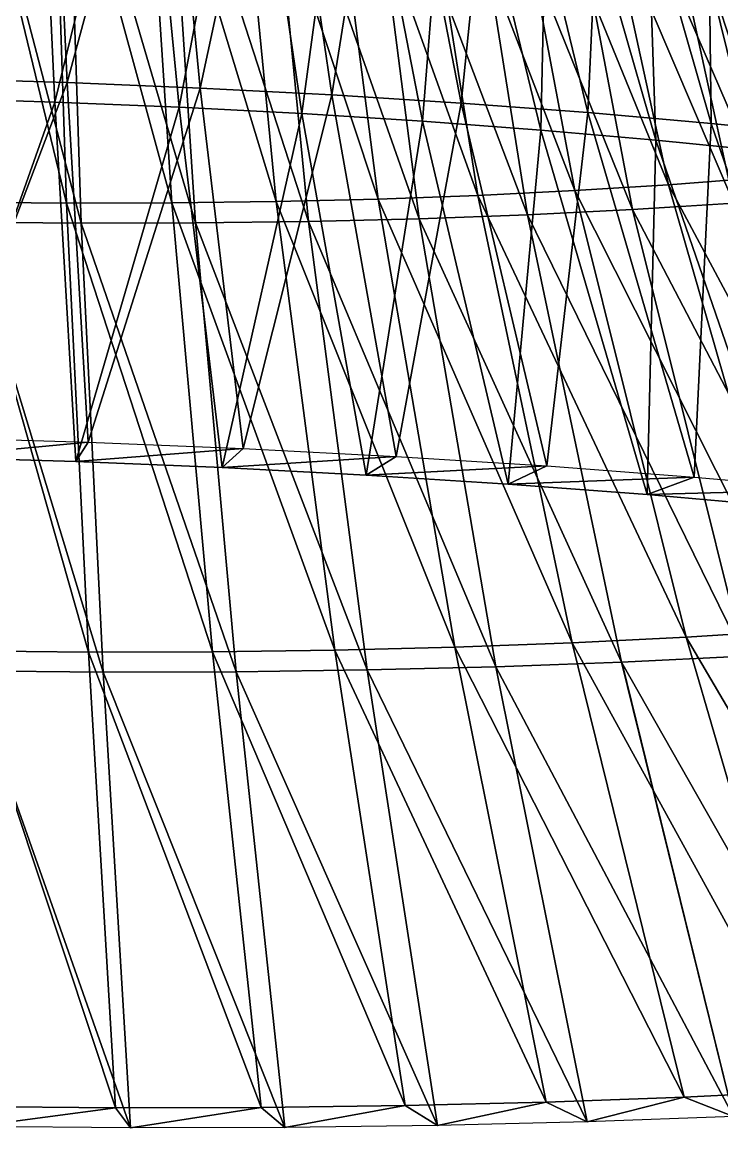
# Model space of a CAD drawing. Header units: metres. Extents: x -144 to 156, y -13 to 466.
# Drawn here: x 5.7 to 32.85, y -13.49 to 29.45 of the extents above; entities that cross this region are included whole.
import ezdxf

# ---------------------------------------------------------------- set-up
doc = ezdxf.new("R2010")
doc.units = ezdxf.units.M

msp = doc.modelspace()

# ---------------------------------------------------------------- linework, layer by layer
for points in [[(2.2366395, 27.25451, -1096.9119), (6.783655, 41.3276, -1083.8987), (2.3077977, 41.462242, -1084.1515), (2.3078976, 41.46234, -1084.1514)], [(7.4387026, 27.098022, -1096.618), (6.783655, 41.3276, -1083.8987), (2.2366395, 27.25451, -1096.9119), (2.2367394, 27.25461, -1096.9117)], [(7.4387026, 27.098022, -1096.618), (11.229741, 41.145622, -1083.3379), (6.783655, 41.3276, -1083.8987), (6.7837553, 41.327698, -1083.8986)], [(12.606166, 26.88652, -1095.9662), (11.229741, 41.145622, -1083.3379), (7.4387026, 27.098022, -1096.618), (7.4388027, 27.098122, -1096.6179)], [(12.606166, 26.88652, -1095.9662), (15.624401, 40.9172, -1082.4717), (11.229741, 41.145622, -1083.3379), (11.229841, 41.14572, -1083.3378)], [(17.713856, 26.621035, -1094.9595), (15.624401, 40.9172, -1082.4717), (12.606166, 26.88652, -1095.9662), (12.606266, 26.88662, -1095.9661)], [(17.713856, 26.621035, -1094.9595), (19.946215, 40.64344, -1081.3044), (15.624401, 40.9172, -1082.4717), (15.624501, 40.917297, -1082.4716)], [(2.1094203, 26.488022, -1091.9727), (6.308154, 40.571587, -1078.9791), (2.1805785, 40.69575, -1079.2123), (2.1806784, 40.69585, -1079.2122)], [(6.9632015, 26.342009, -1091.6985), (6.308154, 40.571587, -1078.9791), (2.1094203, 26.488022, -1091.9727), (2.1095202, 26.488121, -1091.9725)], [(6.9632015, 26.342009, -1091.6985), (10.408274, 40.40377, -1078.4619), (6.308154, 40.571587, -1078.9791), (6.3082542, 40.571686, -1078.979)], [(11.784696, 26.144669, -1091.0902), (10.408274, 40.40377, -1078.4619), (6.9632015, 26.342009, -1091.6985), (6.9633017, 26.342108, -1091.6984)], [(11.784696, 26.144669, -1091.0902), (14.460968, 40.193123, -1077.6632), (10.408274, 40.40377, -1078.4619), (10.408374, 40.40387, -1078.4618)], [(22.736881, 26.302858, -1093.6029), (19.946215, 40.64344, -1081.3044), (17.713856, 26.621035, -1094.9595), (17.713955, 26.621134, -1094.9594)], [(22.736881, 26.302858, -1093.6029), (24.174124, 40.325684, -1079.8419), (19.946215, 40.64344, -1081.3044), (19.946314, 40.64354, -1081.3043)], [(37.586258, 23.712997, -974.9998), (30.110159, 40.30635, -976.52673), (32.988304, 40.574825, -978.6441), (32.988403, 40.574924, -978.644)], [(16.550423, 25.896957, -1090.151), (14.460968, 40.193123, -1077.6632), (11.784696, 26.144669, -1091.0902), (11.784796, 26.144768, -1091.0901)], [(16.550423, 25.896957, -1090.151), (18.446486, 39.940662, -1076.5868), (14.460968, 40.193123, -1077.6632), (14.461068, 40.193222, -1077.6631)], [(21.237152, 25.600082, -1088.8853), (18.446486, 39.940662, -1076.5868), (16.550423, 25.896957, -1090.151), (16.550522, 25.897057, -1090.1509)], [(21.237152, 25.600082, -1088.8853), (22.34541, 39.64763, -1075.238), (18.446486, 39.940662, -1076.5868), (18.446585, 39.94076, -1076.5867)], [(27.650764, 25.933544, -1091.9031), (24.174124, 40.325684, -1079.8419), (22.736881, 26.302858, -1093.6029), (22.73698, 26.302958, -1093.6028)], [(30.778114, 23.13319, -970.3462), (23.943266, 39.87448, -972.9107), (27.090233, 40.07252, -974.6125), (27.090332, 40.07262, -974.61237)], [(27.650764, 25.933544, -1091.9031), (28.28755, 39.96547, -1078.0911), (24.174124, 40.325684, -1079.8419), (24.174223, 40.325783, -1079.8418)], [(34.264015, 23.403097, -972.5558), (27.090233, 40.07252, -974.6125), (30.110159, 40.30635, -976.52673), (30.110258, 40.30645, -976.5266)], [(30.778114, 23.13319, -970.3462), (27.090233, 40.07252, -974.6125), (34.264015, 23.403097, -972.5558), (34.264114, 23.403196, -972.55566)], [(32.43159, 25.514885, -1089.8682), (28.28755, 39.96547, -1078.0911), (27.650764, 25.933544, -1091.9031), (27.650864, 25.933643, -1091.903)], [(32.43159, 25.514885, -1089.8682), (32.26643, 39.56456, -1076.0605), (28.28755, 39.96547, -1078.0911), (28.28765, 39.96557, -1078.091)], [(34.264015, 23.403097, -972.5558), (30.110159, 40.30635, -976.52673), (37.586258, 23.712997, -974.9998), (37.586357, 23.713097, -974.9997)], [(15.547863, 22.47673, -964.04926), (10.399009, 39.456757, -968.3772), (13.895881, 39.503815, -969.1573), (13.895981, 39.503914, -969.15717)], [(19.511835, 22.575558, -965.22565), (13.895881, 39.503815, -969.1573), (17.32997, 39.58943, -970.17645), (17.330069, 39.58953, -970.17633)], [(15.547863, 22.47673, -964.04926), (13.895881, 39.503815, -969.1573), (19.511835, 22.575558, -965.22565), (19.511934, 22.575657, -965.2255)], [(23.384024, 22.71841, -966.6722), (17.32997, 39.58943, -970.17645), (20.684546, 39.71319, -971.4296), (20.684645, 39.713287, -971.4295)], [(19.511835, 22.575558, -965.22565), (17.32997, 39.58943, -970.17645), (23.384024, 22.71841, -966.6722), (23.384123, 22.71851, -966.67206)], [(27.145569, 22.90459, -968.38184), (20.684546, 39.71319, -971.4296), (23.943266, 39.87448, -972.9107), (23.943365, 39.87458, -972.9106)], [(23.384024, 22.71841, -966.6722), (20.684546, 39.71319, -971.4296), (27.145569, 22.90459, -968.38184), (27.145668, 22.90469, -968.3817)], [(25.822052, 25.255493, -1087.2992), (22.34541, 39.64763, -1075.238), (21.237152, 25.600082, -1088.8853), (21.237251, 25.600182, -1088.8851)], [(25.822052, 25.255493, -1087.2992), (26.138754, 39.31545, -1073.6234), (22.34541, 39.64763, -1075.238), (22.345509, 39.647728, -1075.2379)], [(27.145569, 22.90459, -968.38184), (23.943266, 39.87448, -972.9107), (30.778114, 23.13319, -970.3462), (30.778214, 23.13329, -970.34607)], [(37.09841, 22.710445, -968.4955), (29.630495, 39.357094, -970.3657), (32.94456, 39.613697, -972.46643), (32.94466, 39.613796, -972.4663)], [(37.05605, 25.048927, -1087.5082), (36.091393, 39.124905, -1073.7601), (32.26643, 39.56456, -1076.0605), (32.26653, 39.56466, -1076.0604)], [(37.05605, 25.048927, -1087.5082), (32.26643, 39.56456, -1076.0605), (32.43159, 25.514885, -1089.8682), (32.43169, 25.514984, -1089.868)], [(3.3000762, 22.448124, -962.1916), (3.2853115, 39.47903, -967.548), (7.4221773, 22.412857, -962.5285), (7.4222775, 22.412956, -962.5284)], [(7.4221773, 22.412857, -962.5285), (3.2853115, 39.47903, -967.548), (6.856391, 39.448483, -967.83984), (6.856491, 39.44858, -967.8397)], [(11.511423, 22.42241, -963.14874), (6.856391, 39.448483, -967.83984), (10.399009, 39.456757, -968.3772), (10.399109, 39.456856, -968.3771)], [(7.4221773, 22.412857, -962.5285), (6.856391, 39.448483, -967.83984), (11.511423, 22.42241, -963.14874), (11.511523, 22.422508, -963.1486)], [(11.511423, 22.42241, -963.14874), (10.399009, 39.456757, -968.3772), (15.547863, 22.47673, -964.04926), (15.547963, 22.47683, -964.04913)], [(29.379318, 22.169872, -963.96924), (22.6009, 38.96276, -966.8728), (26.177015, 39.139763, -968.49817), (26.177114, 39.139862, -968.49805)], [(30.282797, 24.864864, -1085.4005), (26.138754, 39.31545, -1073.6234), (25.822052, 25.255493, -1087.2992), (25.822151, 25.255592, -1087.2991)], [(30.282797, 24.864864, -1085.4005), (29.808031, 38.945732, -1071.7509), (26.138754, 39.31545, -1073.6234), (26.138853, 39.315548, -1073.6233)], [(33.318375, 22.417763, -966.0994), (26.177015, 39.139763, -968.49817), (29.630495, 39.357094, -970.3657), (29.630594, 39.357193, -970.3656)], [(29.379318, 22.169872, -963.96924), (26.177015, 39.139763, -968.49817), (33.318375, 22.417763, -966.0994), (33.318474, 22.417862, -966.0993)], [(33.318375, 22.417763, -966.0994), (29.630495, 39.357094, -970.3657), (37.09841, 22.710445, -968.4955), (37.09851, 22.710545, -968.49536)], [(3.5217602, 21.674889, -957.2567), (3.5069945, 38.7058, -962.6131), (7.99168, 21.636648, -957.6221), (7.9917803, 21.636747, -957.62195)], [(7.99168, 21.636648, -957.6221), (3.5069945, 38.7058, -962.6131), (7.4258947, 38.67227, -962.9334), (7.425995, 38.67237, -962.9333)], [(12.425974, 21.647005, -958.2947), (7.4258947, 38.67227, -962.9334), (11.3135605, 38.68135, -963.5231), (11.313661, 38.68145, -963.52295)], [(7.99168, 21.636648, -957.6221), (7.4258947, 38.67227, -962.9334), (12.425974, 21.647005, -958.2947), (12.426074, 21.647104, -958.29456)], [(16.803007, 21.705912, -959.2711), (11.3135605, 38.68135, -963.5231), (15.151025, 38.732998, -964.3792), (15.151125, 38.733097, -964.3791)], [(12.425974, 21.647005, -958.2947), (11.3135605, 38.68135, -963.5231), (16.803007, 21.705912, -959.2711), (16.803106, 21.70601, -959.271)], [(21.101458, 21.813078, -960.54675), (15.151025, 38.732998, -964.3792), (18.91959, 38.826954, -965.49756), (18.91969, 38.827053, -965.49744)], [(16.803007, 21.705912, -959.2711), (15.151025, 38.732998, -964.3792), (21.101458, 21.813078, -960.54675), (21.101557, 21.813177, -960.54663)], [(25.300379, 21.967983, -962.11536), (18.91959, 38.826954, -965.49756), (22.6009, 38.96276, -966.8728), (22.601, 38.96286, -966.8727)], [(21.101458, 21.813078, -960.54675), (18.91959, 38.826954, -965.49756), (25.300379, 21.967983, -962.11536), (25.300478, 21.968082, -962.11523)], [(25.300379, 21.967983, -962.11536), (22.6009, 38.96276, -966.8728), (29.379318, 22.169872, -963.96924), (29.379417, 22.169971, -963.9691)], [(34.59764, 24.430103, -1083.1985), (33.33535, 38.54029, -1069.6295), (29.808031, 38.945732, -1071.7509), (29.80813, 38.94583, -1071.7507)], [(34.59764, 24.430103, -1083.1985), (29.808031, 38.945732, -1071.7509), (30.282797, 24.864864, -1085.4005), (30.282896, 24.864964, -1085.4004)], [(2.2106197, 13.31873, -1111.4247), (7.4387026, 27.098022, -1096.618), (2.2366395, 27.25451, -1096.9119), (2.2367394, 27.25461, -1096.9117)], [(8.262457, 13.13668, -1111.0829), (7.4387026, 27.098022, -1096.618), (2.2106197, 13.31873, -1111.4247), (2.2107196, 13.3188305, -1111.4246)], [(8.262457, 13.13668, -1111.0829), (12.606166, 26.88652, -1095.9662), (7.4387026, 27.098022, -1096.618), (7.4388027, 27.098122, -1096.6179)], [(14.274044, 12.890628, -1110.3246), (12.606166, 26.88652, -1095.9662), (8.262457, 13.13668, -1111.0829), (8.262557, 13.13678, -1111.0828)], [(14.274044, 12.890628, -1110.3246), (17.713856, 26.621035, -1094.9595), (12.606166, 26.88652, -1095.9662), (12.606266, 26.88662, -1095.9661)], [(20.216095, 12.581774, -1109.1534), (17.713856, 26.621035, -1094.9595), (14.274044, 12.890628, -1110.3246), (14.274144, 12.890728, -1110.3245)], [(20.216095, 12.581774, -1109.1534), (22.736881, 26.302858, -1093.6029), (17.713856, 26.621035, -1094.9595), (17.713955, 26.621134, -1094.9594)], [(2.0833995, 12.55224, -1106.4855), (6.9632015, 26.342009, -1091.6985), (2.1094203, 26.488022, -1091.9727), (2.1095202, 26.488121, -1091.9725)], [(7.786954, 12.380667, -1106.1633), (6.9632015, 26.342009, -1091.6985), (2.0833995, 12.55224, -1106.4855), (2.0834994, 12.5523405, -1106.4854)], [(7.786954, 12.380667, -1106.1633), (11.784696, 26.144669, -1091.0902), (6.9632015, 26.342009, -1091.6985), (6.9633017, 26.342108, -1091.6984)], [(26.059647, 12.211622, -1107.5752), (22.736881, 26.302858, -1093.6029), (20.216095, 12.581774, -1109.1534), (20.216194, 12.581874, -1109.1533)], [(26.059647, 12.211622, -1107.5752), (27.650764, 25.933544, -1091.9031), (22.736881, 26.302858, -1093.6029), (22.73698, 26.302958, -1093.6028)], [(13.452577, 12.148775, -1105.4486), (11.784696, 26.144669, -1091.0902), (7.786954, 12.380667, -1106.1633), (7.787054, 12.380767, -1106.1632)], [(13.452577, 12.148775, -1105.4486), (16.550423, 25.896957, -1090.151), (11.784696, 26.144669, -1091.0902), (11.784796, 26.144768, -1091.0901)], [(19.052666, 11.857695, -1104.3448), (16.550423, 25.896957, -1090.151), (13.452577, 12.148775, -1105.4486), (13.452677, 12.148875, -1105.4485)], [(19.052666, 11.857695, -1104.3448), (21.237152, 25.600082, -1088.8853), (16.550423, 25.896957, -1090.151), (16.550522, 25.897057, -1090.1509)], [(31.776243, 11.781978, -1105.5977), (27.650764, 25.933544, -1091.9031), (26.059647, 12.211622, -1107.5752), (26.059746, 12.211722, -1107.5751)], [(31.776243, 11.781978, -1105.5977), (32.43159, 25.514885, -1089.8682), (27.650764, 25.933544, -1091.9031), (27.650864, 25.933643, -1091.903)], [(24.559921, 11.508845, -1102.8575), (21.237152, 25.600082, -1088.8853), (19.052666, 11.857695, -1104.3448), (19.052765, 11.857795, -1104.3447)], [(24.559921, 11.508845, -1102.8575), (25.822052, 25.255493, -1087.2992), (21.237152, 25.600082, -1088.8853), (21.237251, 25.600182, -1088.8851)], [(37.33803, 11.294931, -1103.2303), (32.43159, 25.514885, -1089.8682), (31.776243, 11.781978, -1105.5977), (31.776342, 11.782078, -1105.5975)], [(37.33803, 11.294931, -1103.2303), (37.05605, 25.048927, -1087.5082), (32.43159, 25.514885, -1089.8682), (32.43169, 25.514984, -1089.868)], [(29.947525, 11.103928, -1100.9938), (25.822052, 25.255493, -1087.2992), (24.559921, 11.508845, -1102.8575), (24.56002, 11.508945, -1102.8574)], [(29.947525, 11.103928, -1100.9938), (30.282797, 24.864864, -1085.4005), (25.822052, 25.255493, -1087.2992), (25.822151, 25.255592, -1087.2991)], [(35.189236, 10.64491, -1098.7627), (30.282797, 24.864864, -1085.4005), (29.947525, 11.103928, -1100.9938), (29.947624, 11.104028, -1100.9937)], [(35.189236, 10.64491, -1098.7627), (34.59764, 24.430103, -1083.1985), (30.282797, 24.864864, -1085.4005), (30.282896, 24.864964, -1085.4004)], [(39.83762, 6.152896, -966.551), (30.778114, 23.13319, -970.3462), (34.264015, 23.403097, -972.5558), (34.264114, 23.403196, -972.55566)], [(31.466751, 5.566681, -961.64264), (23.384024, 22.71841, -966.6722), (27.145569, 22.90459, -968.38184), (27.145668, 22.90469, -968.3817)], [(35.738407, 5.8355, -963.95264), (27.145569, 22.90459, -968.38184), (30.778114, 23.13319, -970.3462), (30.778214, 23.13329, -970.34607)], [(31.466751, 5.566681, -961.64264), (27.145569, 22.90459, -968.38184), (35.738407, 5.8355, -963.95264), (35.738506, 5.8356, -963.9525)], [(35.738407, 5.8355, -963.95264), (30.778114, 23.13319, -970.3462), (39.83762, 6.152896, -966.551), (39.83772, 6.152996, -966.5509)], [(3.4258833, 5.0299015, -954.36334), (3.3000762, 22.448124, -962.1916), (8.273226, 4.988433, -954.7595), (8.273326, 4.988533, -954.7594)], [(8.273226, 4.988433, -954.7595), (3.3000762, 22.448124, -962.1916), (7.4221773, 22.412857, -962.5285), (7.4222775, 22.412956, -962.5284)], [(13.081933, 4.9996653, -955.4889), (7.4221773, 22.412857, -962.5285), (11.511423, 22.42241, -963.14874), (11.511523, 22.422508, -963.1486)], [(8.273226, 4.988433, -954.7595), (7.4221773, 22.412857, -962.5285), (13.081933, 4.9996653, -955.4889), (13.082033, 4.9997654, -955.4888)], [(17.828545, 5.0635433, -956.54785), (11.511423, 22.42241, -963.14874), (15.547863, 22.47673, -964.04926), (15.547963, 22.47683, -964.04913)], [(13.081933, 4.9996653, -955.4889), (11.511423, 22.42241, -963.14874), (17.828545, 5.0635433, -956.54785), (17.828644, 5.0636435, -956.5477)], [(22.489937, 5.179759, -957.9312), (15.547863, 22.47673, -964.04926), (19.511835, 22.575558, -965.22565), (19.511934, 22.575657, -965.2255)], [(17.828545, 5.0635433, -956.54785), (15.547863, 22.47673, -964.04926), (22.489937, 5.179759, -957.9312), (22.490036, 5.179859, -957.9311)], [(27.0434, 5.347744, -959.6322), (19.511835, 22.575558, -965.22565), (23.384024, 22.71841, -966.6722), (23.384123, 22.71851, -966.67206)], [(22.489937, 5.179759, -957.9312), (19.511835, 22.575558, -965.22565), (27.0434, 5.347744, -959.6322), (27.043499, 5.347844, -959.6321)], [(27.0434, 5.347744, -959.6322), (23.384024, 22.71841, -966.6722), (31.466751, 5.566681, -961.64264), (31.46685, 5.566781, -961.6425)], [(38.27867, 5.1200714, -959.7059), (29.379318, 22.169872, -963.96924), (33.318375, 22.417763, -966.0994), (33.318474, 22.417862, -966.0993)], [(28.959755, 4.5973167, -955.07544), (21.101458, 21.813078, -960.54675), (25.300379, 21.967983, -962.11536), (25.300478, 21.968082, -962.11523)], [(33.7005, 4.8319635, -957.2301), (25.300379, 21.967983, -962.11536), (29.379318, 22.169872, -963.96924), (29.379417, 22.169971, -963.9691)], [(28.959755, 4.5973167, -955.07544), (25.300379, 21.967983, -962.11536), (33.7005, 4.8319635, -957.2301), (33.7006, 4.8320637, -957.23)], [(33.7005, 4.8319635, -957.2301), (29.379318, 22.169872, -963.96924), (38.27867, 5.1200714, -959.7059), (38.27877, 5.1201715, -959.70575)], [(3.6475663, 4.256669, -949.42847), (3.5217602, 21.674889, -957.2567), (8.842729, 4.212224, -949.8531), (8.842829, 4.212324, -949.85297)], [(8.842729, 4.212224, -949.8531), (3.5217602, 21.674889, -957.2567), (7.99168, 21.636648, -957.6221), (7.9917803, 21.636747, -957.62195)], [(13.996485, 4.2242613, -950.63477), (7.99168, 21.636648, -957.6221), (12.425974, 21.647005, -958.2947), (12.426074, 21.647104, -958.29456)], [(8.842729, 4.212224, -949.8531), (7.99168, 21.636648, -957.6221), (13.996485, 4.2242613, -950.63477), (13.996585, 4.2243614, -950.63464)], [(19.083689, 4.2927237, -951.7697), (12.425974, 21.647005, -958.2947), (16.803007, 21.705912, -959.2711), (16.803106, 21.70601, -959.271)], [(13.996485, 4.2242613, -950.63477), (12.425974, 21.647005, -958.2947), (19.083689, 4.2927237, -951.7697), (19.083788, 4.292824, -951.7696)], [(24.07956, 4.4172783, -953.2523), (16.803007, 21.705912, -959.2711), (21.101458, 21.813078, -960.54675), (21.101557, 21.813177, -960.54663)], [(19.083689, 4.2927237, -951.7697), (16.803007, 21.705912, -959.2711), (24.07956, 4.4172783, -953.2523), (24.079659, 4.4173784, -953.2522)], [(24.07956, 4.4172783, -953.2523), (21.101458, 21.813078, -960.54675), (28.959755, 4.5973167, -955.07544), (28.959854, 4.597417, -955.0753)], [(2.0833995, 12.55224, -1106.4855), (2.2106197, 13.31873, -1111.4247), (8.262457, 13.13668, -1111.0829), (8.262557, 13.13678, -1111.0828)], [(8.262457, 13.13668, -1111.0829), (7.786954, 12.380667, -1106.1633), (2.0833995, 12.55224, -1106.4855), (2.0834994, 12.5523405, -1106.4854)], [(7.786954, 12.380667, -1106.1633), (8.262457, 13.13668, -1111.0829), (14.274044, 12.890628, -1110.3246), (14.274144, 12.890728, -1110.3245)], [(14.274044, 12.890628, -1110.3246), (13.452577, 12.148775, -1105.4486), (7.786954, 12.380667, -1106.1633), (7.787054, 12.380767, -1106.1632)], [(13.452577, 12.148775, -1105.4486), (14.274044, 12.890628, -1110.3246), (20.216095, 12.581774, -1109.1534), (20.216194, 12.581874, -1109.1533)], [(20.216095, 12.581774, -1109.1534), (19.052666, 11.857695, -1104.3448), (13.452577, 12.148775, -1105.4486), (13.452677, 12.148875, -1105.4485)], [(19.052666, 11.857695, -1104.3448), (20.216095, 12.581774, -1109.1534), (26.059647, 12.211622, -1107.5752), (26.059746, 12.211722, -1107.5751)], [(26.059647, 12.211622, -1107.5752), (24.559921, 11.508845, -1102.8575), (19.052666, 11.857695, -1104.3448), (19.052765, 11.857795, -1104.3447)], [(24.559921, 11.508845, -1102.8575), (26.059647, 12.211622, -1107.5752), (31.776243, 11.781978, -1105.5977), (31.776342, 11.782078, -1105.5975)], [(31.776243, 11.781978, -1105.5977), (29.947525, 11.103928, -1100.9938), (24.559921, 11.508845, -1102.8575), (24.56002, 11.508945, -1102.8574)], [(29.947525, 11.103928, -1100.9938), (31.776243, 11.781978, -1105.5977), (37.33803, 11.294931, -1103.2303), (37.33813, 11.295032, -1103.2302)], [(37.33803, 11.294931, -1103.2303), (35.189236, 10.64491, -1098.7627), (29.947525, 11.103928, -1100.9938), (29.947624, 11.104028, -1100.9937)], [(41.59999, -11.716023, -956.05237), (31.466751, 5.566681, -961.64264), (35.738407, 5.8355, -963.95264), (35.738506, 5.8356, -963.9525)], [(26.03204, -12.486568, -948.9767), (17.828545, 5.0635433, -956.54785), (22.489937, 5.179759, -957.9312), (22.490036, 5.179859, -957.9311)], [(31.382702, -12.289175, -950.9755), (22.489937, 5.179759, -957.9312), (27.0434, 5.347744, -959.6322), (27.043499, 5.347844, -959.6321)], [(26.03204, -12.486568, -948.9767), (22.489937, 5.179759, -957.9312), (31.382702, -12.289175, -950.9755), (31.382801, -12.289075, -950.9754)], [(36.58047, -12.031908, -953.33795), (27.0434, 5.347744, -959.6322), (31.466751, 5.566681, -961.64264), (31.46685, 5.566781, -961.6425)], [(31.382702, -12.289175, -950.9755), (27.0434, 5.347744, -959.6322), (36.58047, -12.031908, -953.33795), (36.58057, -12.031808, -953.3378)], [(36.58047, -12.031908, -953.33795), (31.466751, 5.566681, -961.64264), (41.59999, -11.716023, -956.05237), (41.60009, -11.715923, -956.05225)], [(3.6303422, -12.6626625, -944.7842), (3.4258833, 5.0299015, -954.36334), (9.326335, -12.711392, -945.24976), (9.326435, -12.711292, -945.24963)], [(9.326335, -12.711392, -945.24976), (3.4258833, 5.0299015, -954.36334), (8.273226, 4.988433, -954.7595), (8.273326, 4.988533, -954.7594)], [(14.976928, -12.698194, -946.1068), (8.273226, 4.988433, -954.7595), (13.081933, 4.9996653, -955.4889), (13.082033, 4.9997654, -955.4888)], [(9.326335, -12.711392, -945.24976), (8.273226, 4.988433, -954.7595), (14.976928, -12.698194, -946.1068), (14.977028, -12.698093, -946.1067)], [(20.554554, -12.623131, -947.35114), (13.081933, 4.9996653, -955.4889), (17.828545, 5.0635433, -956.54785), (17.828644, 5.0636435, -956.5477)], [(14.976928, -12.698194, -946.1068), (13.081933, 4.9996653, -955.4889), (20.554554, -12.623131, -947.35114), (20.554653, -12.623031, -947.351)], [(20.554554, -12.623131, -947.35114), (17.828545, 5.0635433, -956.54785), (26.03204, -12.486568, -948.9767), (26.032139, -12.486468, -948.97656)], [(38.814224, -12.766624, -948.9254), (28.959755, 4.5973167, -955.07544), (33.7005, 4.8319635, -957.2301), (33.7006, 4.8320637, -957.23)], [(27.621662, -13.249049, -944.29785), (19.083689, 4.2927237, -951.7697), (24.07956, 4.4172783, -953.2523), (24.079659, 4.4173784, -953.2522)], [(33.299057, -13.039601, -946.4187), (24.07956, 4.4172783, -953.2523), (28.959755, 4.5973167, -955.07544), (28.959854, 4.597417, -955.0753)], [(27.621662, -13.249049, -944.29785), (24.07956, 4.4172783, -953.2523), (33.299057, -13.039601, -946.4187), (33.299156, -13.039501, -946.4186)], [(33.299057, -13.039601, -946.4187), (28.959755, 4.5973167, -955.07544), (38.814224, -12.766624, -948.9254), (38.814323, -12.766524, -948.9253)], [(3.8520248, -13.435895, -939.8493), (3.6475663, 4.256669, -949.42847), (9.895838, -13.487601, -940.3433), (9.895938, -13.487501, -940.3432)], [(9.895838, -13.487601, -940.3433), (3.6475663, 4.256669, -949.42847), (8.842729, 4.212224, -949.8531), (8.842829, 4.212324, -949.85297)], [(15.891479, -13.473598, -941.2527), (8.842729, 4.212224, -949.8531), (13.996485, 4.2242613, -950.63477), (13.996585, 4.2243614, -950.63464)], [(9.895838, -13.487601, -940.3433), (8.842729, 4.212224, -949.8531), (15.891479, -13.473598, -941.2527), (15.891579, -13.473497, -941.25256)], [(21.809698, -13.39395, -942.573), (13.996485, 4.2242613, -950.63477), (19.083689, 4.2927237, -951.7697), (19.083788, 4.292824, -951.7696)], [(15.891479, -13.473598, -941.2527), (13.996485, 4.2242613, -950.63477), (21.809698, -13.39395, -942.573), (21.809797, -13.39385, -942.5729)], [(21.809698, -13.39395, -942.573), (19.083689, 4.2927237, -951.7697), (27.621662, -13.249049, -944.29785), (27.621761, -13.248949, -944.2977)], [(27.621662, -13.249049, -944.29785), (26.03204, -12.486568, -948.9767), (31.382702, -12.289175, -950.9755), (31.382801, -12.289075, -950.9754)], [(31.382702, -12.289175, -950.9755), (33.299057, -13.039601, -946.4187), (27.621662, -13.249049, -944.29785), (27.621761, -13.248949, -944.2977)], [(33.299057, -13.039601, -946.4187), (31.382702, -12.289175, -950.9755), (36.58047, -12.031908, -953.33795), (36.58057, -12.031808, -953.3378)], [(3.8520248, -13.435895, -939.8493), (3.6303422, -12.6626625, -944.7842), (9.326335, -12.711392, -945.24976), (9.326435, -12.711292, -945.24963)], [(9.326335, -12.711392, -945.24976), (9.895838, -13.487601, -940.3433), (3.8520248, -13.435895, -939.8493), (3.8521247, -13.435795, -939.8492)], [(9.895838, -13.487601, -940.3433), (9.326335, -12.711392, -945.24976), (14.976928, -12.698194, -946.1068), (14.977028, -12.698093, -946.1067)], [(14.976928, -12.698194, -946.1068), (15.891479, -13.473598, -941.2527), (9.895838, -13.487601, -940.3433), (9.895938, -13.487501, -940.3432)], [(15.891479, -13.473598, -941.2527), (14.976928, -12.698194, -946.1068), (20.554554, -12.623131, -947.35114), (20.554653, -12.623031, -947.351)], [(20.554554, -12.623131, -947.35114), (21.809698, -13.39395, -942.573), (15.891479, -13.473598, -941.2527), (15.891579, -13.473497, -941.25256)], [(21.809698, -13.39395, -942.573), (20.554554, -12.623131, -947.35114), (26.03204, -12.486568, -948.9767), (26.032139, -12.486468, -948.97656)], [(26.03204, -12.486568, -948.9767), (27.621662, -13.249049, -944.29785), (21.809698, -13.39395, -942.573), (21.809797, -13.39385, -942.5729)]]:
    msp.add_3dface(points)

doc.saveas('drawing.dxf')
